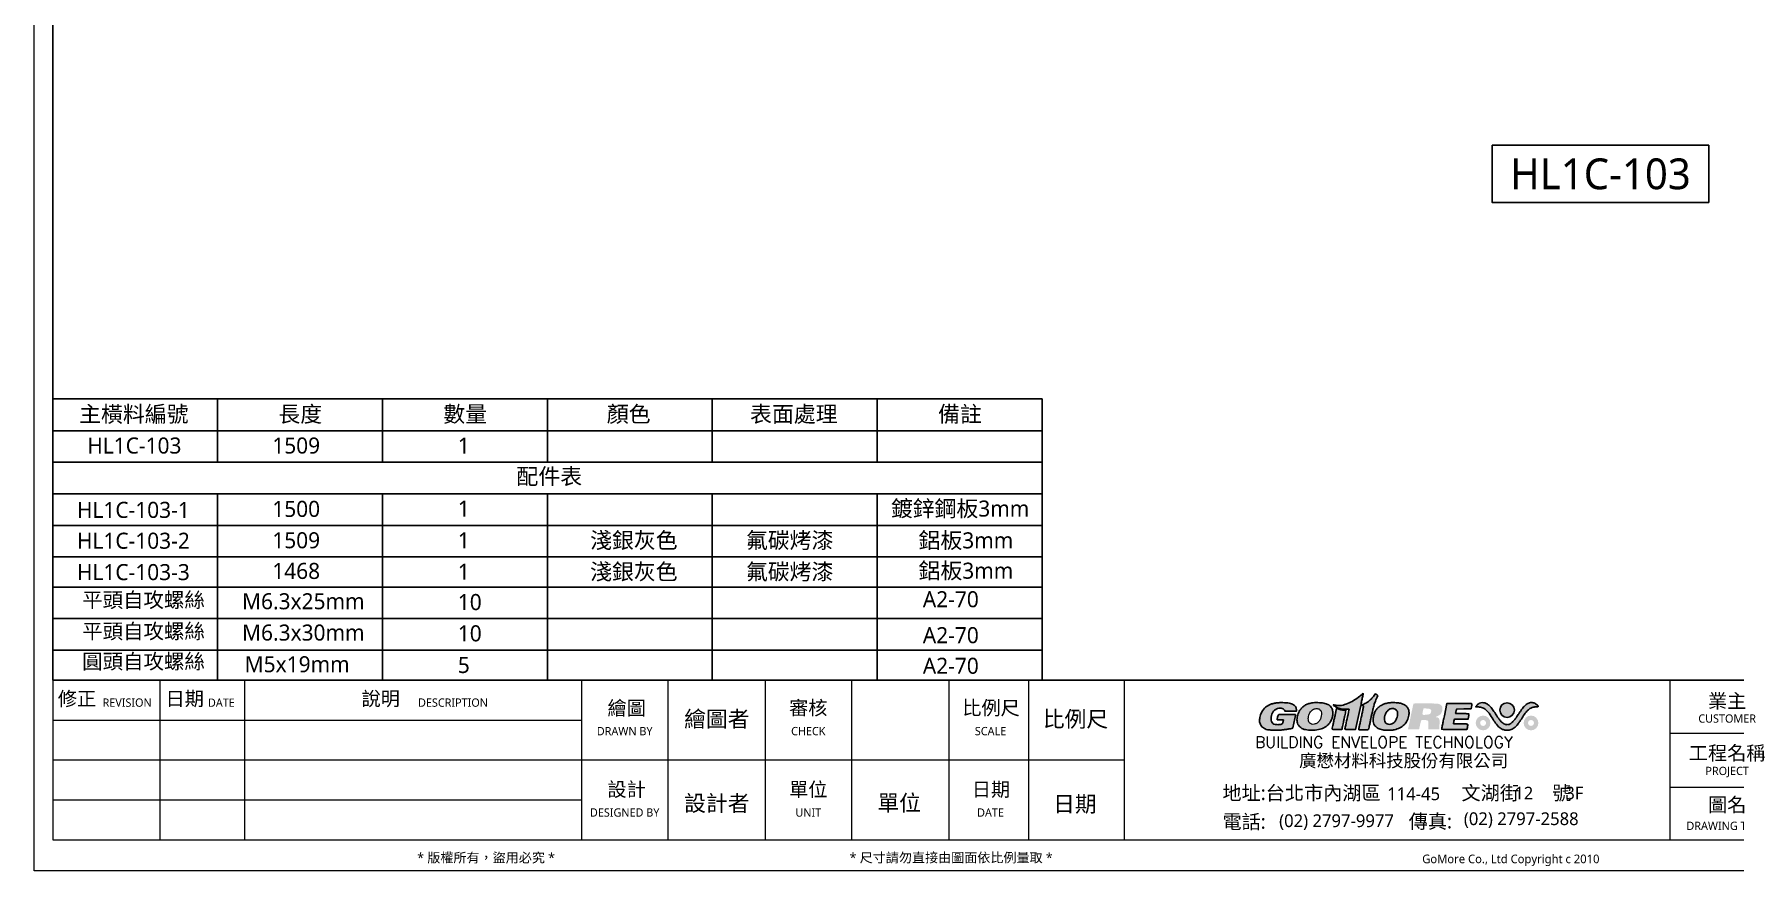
# Model space of a CAD drawing. Extents: x -3378 to 102197, y -3799 to 48702.
# Drawn here: x 15492 to 16854, y -2507 to -1837 of the extents above; entities that cross this region are included whole.
import ezdxf
from ezdxf.enums import TextEntityAlignment as Align

# ---------------------------------------------------------------- set-up
doc = ezdxf.new("R2010")
doc.units = 0
doc.set_wipeout_variables(frame=1)
for name, color, linetype in [('GM_ANNO_LABL', 4, 'Continuous'), ('GM_ANNO_TEXT', 7, 'Continuous'), ('GM_FILL', 253, 'Continuous')]:
    doc.layers.add(name, color=color, linetype=linetype)
doc.layers.add('GM_CNST', color=171, linetype='Continuous', lineweight=5, plot=False)
doc.styles.add('GM', font='')
doc.styles.add('TITLE_BLOCK', font='romans.shx', dxfattribs={"width": 0.8, "bigfont": 'stsl.shx'})
doc.styles.get('GM').set_extended_font_data('Microsoft JhengHei')

# ---------------------------------------------------------------- blocks, each defined once
blk = doc.blocks.new('*U1317')
blk.add_wipeout([(-6.07, 1.6), (6.07, 1.6), (6.07, -1.6), (-6.07, -1.6)])
blk.add_lwpolyline([(-6.07, 1.6), (6.07, 1.6), (6.07, -1.6), (-6.07, -1.6)], close=True)
at = {"layer": 'GM_ANNO_TEXT', "ltscale": 0.3, "style": 'GM', "flags": 8}
blk.add_attdef('01', text='', height=1.725, dxfattribs=at).set_placement((0, 0), align=Align.MIDDLE_CENTER)
blk = doc.blocks.new('TK')
at = {"linetype": 'Continuous', "lineweight": 0, "ltscale": 2}
h = blk.add_hatch(color=152, dxfattribs=at)
h.paths.add_polyline_path([(207.15, 23.41, 0.080543), (207.63, 24.09, 0.014967), (207.75, 24.36, 0.036021), (207.82, 24.57, 0.035905), (207.87, 24.78, 0.014785), (207.89, 25.08, 0.023698), (207.89, 25.5, 0.053892), (207.85, 25.8, 0.064832), (207.74, 26.06, 0.051012), (207.57, 26.3, 0.049937), (207.36, 26.49, 0.045487), (207.12, 26.65, 0.039967), (206.82, 26.77, 0.025058), (206.45, 26.87, 0.034375), (206.05, 26.92, 0.014462), (205.51, 26.95, 0.014571), (204.95, 26.94, 0.030532), (204.53, 26.89, 0.04254), (203.94, 26.74, 0.052643), (203.43, 26.5, 0.054998), (203, 26.17, 0.053807), (202.65, 25.75, 0.033631), (202.44, 25.38, 0.038981), (202.29, 25.01, 0.038896), (202.2, 24.62, 0.033222), (202.17, 24.2, 0.108411), (202.32, 23.47, 0.134832), (202.76, 22.94, 0.105191), (203.51, 22.62, 0.048909), (204.56, 22.52, 0.046493), (205.61, 22.62, 0.070899), (206.47, 22.92, 0.080042)])
h.paths.add_polyline_path([(204.01, 24.03, -0.098919), (204.03, 24.74, -0.089752), (204.32, 25.46, -0.140171), (204.82, 25.89, -0.066079), (205.09, 25.97, -0.061749), (205.38, 25.99, -0.065921), (205.65, 25.93, -0.104817), (205.85, 25.81, -0.133104), (206.04, 25.5, -0.080513), (206.09, 25.07, -0.069118), (206.01, 24.58, -0.056837), (205.79, 24.09, -0.08596), (205.49, 23.74, -0.091976), (205.1, 23.53, -0.099209), (204.69, 23.47, -0.119504), (204.31, 23.59, -0.214986)], flags=16)
h.paths.add_polyline_path([(209.6, 23.8, -0.000074), (209.71, 24.33, 0.000495), (209.82, 24.84, 0.000797), (209.91, 25.28, 0.000115), (209.99, 25.66, 0.054846), (209.99, 25.69, 0.361648), (209.98, 25.7, 0.007589), (209.89, 25.72, 0.013973), (209.77, 25.73, 0.008499), (209.64, 25.74, -0.023318), (209.48, 25.75, -0.012835), (209.28, 25.79, -0.012801), (209.08, 25.83, -0.01999), (208.91, 25.88, 0.001718), (208.77, 25.93, 0.002643), (208.64, 25.97, 0.000867), (208.53, 26, 0.076153), (208.52, 26.01, 0.350201), (208.51, 26, 0.00019), (208.4, 25.55, 0.002144), (208.29, 25.04, 0.001291), (208.16, 24.44, -0.000452), (208.03, 23.83, -0.000678), (207.92, 23.3, -0.000267), (207.82, 22.84, -0.015455), (207.8, 22.76, 0.301885), (207.82, 22.7, 0.133135), (207.9, 22.66, 0.03332), (208.08, 22.65, 0.00292), (208.56, 22.65), (209.35, 22.65), (209.39, 22.82, -0.00129), (209.41, 22.94, -0.000065), (209.5, 23.34, -0.000102)])
h.paths.add_polyline_path([(212.81, 26.43, 0.008206), (212.75, 26.44, 0.012094), (212.68, 26.46, 0.008514), (212.59, 26.46), (212.38, 26.48), (211.96, 24.56), (211.55, 22.65), (210.67, 22.65, -0.002562), (210.14, 22.65, -0.030203), (209.94, 22.66, -0.175422), (209.82, 22.73, 0.023539), (209.9, 23.02, 0.000431), (210.19, 24.35, 0.000181), (210.49, 25.75, 0.053135), (210.5, 25.86, 0.31013), (210.48, 25.9, 0.069755), (210.4, 25.92, 0.034857), (210.27, 25.92, 0.008016), (210.04, 25.9, -0.037334), (209.65, 25.9, -0.034049), (209.25, 25.95, -0.033436), (208.86, 26.06, -0.033026), (208.48, 26.23, -0.02286), (208.24, 26.36, -0.028087), (208.03, 26.51, -0.172373), (207.96, 26.62, 0.036878), (208.07, 26.59, 0.00495), (208.2, 26.56, 0.005203), (208.35, 26.53, 0.004868), (208.51, 26.5, 0.08895), (209.3, 26.51, 0.048134), (210.24, 26.78, 0.042295), (211.24, 27.29, 0.032954), (212.24, 27.99, -0.003372), (212.44, 28.15, -0.005575), (212.61, 28.28, -0.00114), (212.74, 28.38, -1.013309), (212.77, 28.37, -0.000568), (212.72, 28.12, -0.003488), (212.67, 27.83, -0.002135), (212.59, 27.49, 0.003741), (212.52, 27.16, 0.005997), (212.47, 26.87, 0.001704), (212.42, 26.62, 0.243343), (212.43, 26.59, 0.297843), (212.51, 26.57, 0.008495), (212.86, 26.71, 0.017136), (213.2, 26.87, 0.031897), (213.47, 27.03, 0.027126), (213.74, 27.24, 0.019574), (214.02, 27.51, 0.019456), (214.28, 27.79, 0.025258), (214.5, 28.07), (214.69, 28.35), (214.91, 28.24, -0.04224), (215.03, 28.17, -0.099917), (215.11, 28.09, 0.007709), (214.72, 27.17, 0.024856), (214.5, 26.57, 0.017617), (214.32, 25.85, 0.002408), (213.99, 24.33, -0.000519), (213.86, 23.74, -0.000775), (213.75, 23.22, -0.000315), (213.65, 22.78, -0.024949), (213.62, 22.66, -0.112752), (213.48, 22.6, -0.031202), (213.28, 22.59, -0.003899), (212.85, 22.58, -0.00591), (212.56, 22.59, -0.009349), (212.31, 22.6, -0.004155), (212.08, 22.61, -0.274753), (212.06, 22.67, -0.000474), (212.17, 23.21, -0.00276), (212.29, 23.82, -0.00171), (212.45, 24.54, 0.001255), (212.6, 25.26, 0.002065), (212.73, 25.86, 0.000205), (212.84, 26.4, 0.251351), (212.83, 26.42, 0.147819)])
h.paths.add_polyline_path([(219.34, 23.41, 0.086755), (219.81, 24.08, 0.067738), (220.08, 24.93, 0.067224), (220.1, 25.48, 0.085071), (219.96, 25.97, 0.088072), (219.68, 26.37, 0.07802), (219.26, 26.67, 0.070342), (218.76, 26.84, 0.028714), (218.04, 26.93, 0.028319), (217.27, 26.94, 0.038844), (216.58, 26.86, 0.051463), (216.03, 26.69, 0.047547), (215.51, 26.41, 0.048396), (215.07, 26.04, 0.058227), (214.73, 25.62, 0.066839), (214.51, 25.12, 0.043681), (214.39, 24.51, 0.044455), (214.37, 23.91, 0.101536), (214.49, 23.48, 0.060279), (214.65, 23.23, 0.042804), (214.89, 23, 0.041729), (215.17, 22.81, 0.048398), (215.46, 22.68, 0.053571), (215.92, 22.58, 0.021022), (216.57, 22.53, 0.021181), (217.23, 22.54, 0.039868), (217.77, 22.61, 0.05911), (218.66, 22.92, 0.083945)])
h.paths.add_polyline_path([(216.36, 23.69, -0.123718), (216.22, 23.98, -0.057276), (216.18, 24.39, -0.064049), (216.25, 24.89, -0.066737), (216.44, 25.34, -0.070552), (216.74, 25.7, -0.088138), (217.1, 25.94, -0.086341), (217.33, 25.99, -0.055646), (217.6, 25.98, -0.056045), (217.86, 25.91, -0.093739), (218.04, 25.78, -0.089402), (218.19, 25.58, -0.078272), (218.27, 25.32, -0.064327), (218.27, 25.01, -0.036291), (218.2, 24.64, -0.057079), (218.01, 24.15, -0.080744), (217.73, 23.78, -0.091395), (217.37, 23.55, -0.098199), (216.97, 23.47, -0.079127), (216.61, 23.53, -0.137875)], flags=16)
h = blk.add_hatch(color=152, dxfattribs=at)
edge = h.paths.add_edge_path()
edge.add_arc((199.41, 22.72), 4.21, 101.1284, 107.9077)
edge.add_arc((199.09, 23.7), 3.19, 107.9077, 116.2626)
edge.add_arc((198.93, 24.02), 2.83, 116.2626, 125.1546)
edge.add_arc((198.71, 24.33), 2.44, 125.1546, 135.085)
edge.add_arc((199.16, 23.88), 3.08, 135.085, 142.0702)
edge.add_arc((198.44, 24.45), 2.16, 142.0701, 151.1802)
edge.add_arc((198.6, 24.36), 2.34, 151.1802, 159.8813)
edge.add_arc((200.35, 23.72), 4.21, 159.8813, 165.4867)
edge.add_arc((199.12, 24.04), 2.93, 165.4867, 179.8809)
edge.add_arc((197.57, 24.04), 1.39, 179.8808, 205.0265)
edge.add_arc((197.44, 23.98), 1.25, 205.0265, 231.9029)
edge.add_arc((197.99, 24.67), 2.13, 231.9029, 249.9107)
edge.add_arc((197.81, 24.19), 1.62, 249.9107, 264.4776)
edge.add_arc((198.77, 34.07), 11.54, 264.4777, 267.8971)
edge.add_arc((198.78, 34.58), 12.05, 267.8972, 271.5223)
edge.add_arc((198.88, 31.15), 8.62, 271.5224, 276.1824)
edge.add_arc((197.89, 40.26), 17.78, 276.1824, 277.8845)
edge.add_arc((197.3, 44.48), 22.05, 277.8844, 279.3333)
edge.add_arc((190.25, 87.42), 65.55, 279.3332, 279.7978)
edge.add_arc((201.38, 22.95), 0.139, 279.7978, 315)
edge.add_arc((201.42, 22.91), 0.0797, 314.9999, 347.722)
edge.add_arc((-1636.15, 422.83), 1880.66, 347.72191, 347.75354)
edge.add_arc((-509.46, 178.28), 727.74, 347.75353, 347.83282)
edge.add_arc((201.41, 25.01), 0.539, 347.8329, 360)
edge.add_arc((201.93, 25.01), 0.0194, 360, 447.7768)
edge.add_arc((198.63, -59.91), 85, 87.7768, 88.0397)
edge.add_arc((200.82, 4.06), 20.99, 88.0397, 89.2649)
edge.add_arc((200.55, -16.5), 41.55, 89.265, 90)
edge.add_arc((200.55, -108.08), 133.14, 90, 90.4521)
edge.add_arc((199.51, 24.18), 0.869, 90.4521, 106.5425)
edge.add_arc((199.32, 24.84), 0.185, 106.5425, 159.0653)
edge.add_arc((200.7, 24.31), 1.67, 159.0653, 169.49)
edge.add_arc((193.31, 25.68), 5.85, 348.5612, 349.49, ccw=False)
edge.add_arc((192.42, 25.86), 6.76, 347.7275, 348.5611, ccw=False)
edge.add_arc((193.11, 25.71), 6.05, 346.8917, 347.7275, ccw=False)
edge.add_arc((197.74, 24.63), 1.3, 344.2749, 346.8916, ccw=False)
edge.add_arc((199.06, 24.26), 0.0704, 164.275, 213.3143)
edge.add_arc((199.07, 24.27), 0.0819, 213.3143, 257.1353)
edge.add_arc((199.18, 24.78), 0.613, 257.1352, 268.8525)
edge.add_arc((199.47, 39.27), 15.1, 268.8525, 270)
edge.add_line((199.47, 24.17), (199.99, 24.17))
edge.add_line((199.99, 24.17), (199.95, 23.9))
edge.add_arc((198.67, 24.1), 1.29, 339.6626, 350.8313, ccw=False)
edge.add_arc((199.63, 23.75), 0.269, 303.9121, 339.6626, ccw=False)
edge.add_arc((199.54, 23.88), 0.428, 277.8954, 303.912, ccw=False)
edge.add_arc((198.97, 27.98), 4.57, 273.3131, 277.8954, ccw=False)
edge.add_arc((199.08, 26.16), 2.74, 261.4715, 273.3131, ccw=False)
edge.add_arc((198.79, 24.23), 0.789, 231.5588, 261.4715, ccw=False)
edge.add_arc((198.69, 24.11), 0.634, 197.1761, 231.5589, ccw=False)
edge.add_arc((199.58, 24.38), 1.56, 179.6166, 197.1761, ccw=False)
edge.add_arc((200.25, 24.38), 2.23, 166.8364, 179.6166, ccw=False)
edge.add_arc((199.71, 24.5), 1.68, 151.0426, 166.8364, ccw=False)
edge.add_arc((199.55, 24.59), 1.49, 134.185, 151.0426, ccw=False)
edge.add_arc((199.48, 24.66), 1.4, 116.4881, 134.1849, ccw=False)
edge.add_arc((199.6, 24.41), 1.67, 102.1343, 116.488, ccw=False)
edge.add_arc((199.5, 24.92), 1.15, 83.1746, 102.1342, ccw=False)
edge.add_arc((199.53, 25.22), 0.846, 60.6325, 83.1746, ccw=False)
edge.add_arc((199.68, 25.48), 0.553, 29.6417, 60.6325, ccw=False)
edge.add_line((200.16, 25.75), (200.27, 25.56))
edge.add_line((200.27, 25.56), (201.17, 25.56))
edge.add_line((201.17, 25.56), (202.07, 25.56))
edge.add_line((202.07, 25.56), (202.07, 25.83))
edge.add_arc((201.25, 25.83), 0.825, 0.0504, 36.5947)
edge.add_arc((200.99, 25.64), 1.15, 36.5947, 65.1031)
edge.add_arc((200.44, 24.46), 2.45, 65.103, 83.2427)
edge.add_arc((199.73, 18.49), 8.46, 83.2426, 90.4558)
edge.add_arc((199.71, 21.48), 5.47, 90.4558, 93.2304)
edge.add_arc((199.9, 18.12), 8.83, 93.2303, 95.1673)
edge.add_arc((199.86, 18.55), 8.4, 95.1673, 97.1224)
edge.add_arc((199.21, 23.7), 3.21, 97.1225, 101.1284)
h = blk.add_hatch(color=152, dxfattribs=at)
edge = h.paths.add_edge_path(flags=16)
edge.add_arc((223.28, 25.52), 0.44, 48.6521, 70.7813, ccw=False)
edge.add_arc((223.37, 25.63), 0.3, 19.1607, 48.652, ccw=False)
edge.add_arc((223.31, 25.61), 0.362, -7.1599, 19.1607, ccw=False)
edge.add_arc((222.93, 25.65), 0.745, 337.5, 352.8401, ccw=False)
edge.add_arc((223.21, 25.54), 0.441, 325.6341, 337.5, ccw=False)
edge.add_arc((222.94, 25.72), 0.767, 317.7939, 325.6342, ccw=False)
edge.add_arc((222.95, 25.72), 0.759, 309.9232, 317.7939, ccw=False)
edge.add_arc((223.18, 25.44), 0.406, 297.3445, 309.9231, ccw=False)
edge.add_arc((223.07, 25.64), 0.627, 275.669, 297.3444, ccw=False)
edge.add_arc((222.59, 30.49), 5.5, 271.2803, 275.6691, ccw=False)
edge.add_arc((222.52, 33.7), 8.71, 268.4908, 271.2803, ccw=False)
edge.add_arc((222.29, 25.06), 0.0663, 179.9999, 268.4908, ccw=False)
edge.add_arc((222.47, 25.06), 0.243, 169.4601, 179.9999, ccw=False)
edge.add_arc((234.19, 22.88), 12.16, 168.8268, 169.4601, ccw=False)
edge.add_arc((231.79, 23.35), 9.72, 167.8815, 168.8268, ccw=False)
edge.add_arc((236.61, 22.32), 14.65, 167.1864, 167.8815, ccw=False)
edge.add_line((222.33, 25.57), (222.43, 26.01))
edge.add_line((222.43, 26.01), (222.82, 26.01))
edge.add_arc((222.82, 23.28), 2.72, 86.4853, 90, ccw=False)
edge.add_arc((222.8, 22.85), 3.16, 83.3441, 86.4853, ccw=False)
edge.add_arc((222.84, 23.2), 2.81, 80.161, 83.3442, ccw=False)
edge.add_arc((223.21, 25.32), 0.655, 70.7813, 80.1611, ccw=False)
edge = h.paths.add_edge_path()
edge.add_arc((221.45, 26.55), 0.681, 162.239, 167.9172)
edge.add_arc((954.36, -130.34), 750.19, 167.91721, 167.9596)
edge.add_arc((444.45, -21.58), 228.81, 167.9596, 168.1189)
edge.add_arc((625.55, -59.68), 413.88, 168.119, 168.2212)
edge.add_arc((-778.07, 233.01), 1019.94, 348.17949, 348.22121, ccw=False)
edge.add_arc((-366.15, 146.8), 599.09, 348.1174, 348.1795, ccw=False)
edge.add_arc((-984.31, 276.87), 1230.79, 348.09153, 348.11743, ccw=False)
edge.add_arc((215.42, 23.86), 4.67, 346.7642, 348.0916, ccw=False)
edge.add_line((219.96, 22.79), (219.93, 22.65))
edge.add_line((219.93, 22.65), (220.83, 22.65))
edge.add_arc((220.83, 47.92), 25.27, 270, 270.7773)
edge.add_arc((220.99, 35.42), 12.77, 270.7773, 272.0726)
edge.add_arc((219.69, 71.42), 48.8, 272.0726, 272.3664)
edge.add_arc((221.71, 22.68), 0.0132, 272.3664, 360)
edge.add_arc((221.92, 22.68), 0.196, 168.0006, 180, ccw=False)
edge.add_arc((951.05, -132.29), 745.61, 167.96149, 168.00068, ccw=False)
edge.add_arc((326.73, 0.85), 107.26, 167.7071, 167.9615, ccw=False)
edge.add_arc((255.42, 16.39), 34.27, 167.1117, 167.7071, ccw=False)
edge.add_arc((222.24, 23.98), 0.236, 144.5923, 167.1117, ccw=False)
edge.add_arc((222.13, 24.06), 0.105, 103.2832, 144.5922, ccw=False)
edge.add_arc((222.21, 23.7), 0.466, 88.5597, 103.2833, ccw=False)
edge.add_arc((221.83, 8.46), 15.71, 87.3999, 88.5598, ccw=False)
edge.add_arc((222.36, 20.07), 4.1, 84.4736, 87.3999, ccw=False)
edge.add_arc((222.54, 21.98), 2.18, 79.7791, 84.4737, ccw=False)
edge.add_arc((222.63, 22.45), 1.69, 75.0272, 79.7791, ccw=False)
edge.add_arc((223.03, 23.96), 0.136, 44.8709, 75.0271, ccw=False)
edge.add_arc((223.03, 23.95), 0.141, 11.5562, 44.8708, ccw=False)
edge.add_arc((221.96, 23.73), 1.23, 4.8087, 11.5562, ccw=False)
edge.add_arc((220.71, 23.63), 2.48, -0.1101, 4.8088, ccw=False)
edge.add_arc((211.64, 23.65), 11.55, 358.3186, 359.8899, ccw=False)
edge.add_line((223.19, 23.31), (223.17, 22.65))
edge.add_line((223.17, 22.65), (224.05, 22.65))
edge.add_line((224.05, 22.65), (224.93, 22.65))
edge.add_line((224.93, 22.65), (224.98, 23.4))
edge.add_arc((212.09, 24.13), 12.91, 356.7654, 358.3058)
edge.add_arc((220.74, 23.87), 4.25, 358.3058, 361.8319)
edge.add_arc((222.41, 23.93), 2.58, 1.8319, 6.1297)
edge.add_arc((224.62, 24.16), 0.36, 6.1297, 24.4955)
edge.add_arc((224.58, 24.15), 0.401, 24.4955, 44.8185)
edge.add_arc((224.44, 24.01), 0.599, 44.8185, 59.8695)
edge.add_arc((224.41, 23.95), 0.667, 59.8696, 74.1201)
edge.add_arc((224.41, 23.96), 0.659, 74.12, 88.5021)
edge.add_arc((224.43, 24.64), 0.0273, 204.0098, 268.502, ccw=False)
edge.add_arc((224.42, 24.64), 0.0217, 127.8977, 204.0098, ccw=False)
edge.add_arc((224.69, 24.3), 0.455, 116.5631, 127.8977, ccw=False)
edge.add_arc((226.44, 20.79), 4.38, 114.4146, 116.5631, ccw=False)
edge.add_arc((223.23, 27.87), 3.4, 294.4147, 297.0568)
edge.add_arc((223.21, 27.91), 3.44, 297.0569, 299.6786)
edge.add_arc((223.41, 27.55), 3.03, 299.6787, 302.2816)
edge.add_arc((224.76, 25.41), 0.501, 302.2816, 312.1233)
edge.add_arc((224.53, 25.67), 0.849, 312.1233, 327.4655)
edge.add_arc((224.14, 25.92), 1.31, 327.4655, 338.5765)
edge.add_arc((224.03, 25.96), 1.43, 338.5766, 349.2123)
edge.add_arc((224.09, 25.95), 1.36, 349.2123, 360.2408)
edge.add_arc((224.01, 25.95), 1.45, 0.2408, 10.3209)
edge.add_arc((224.9, 26.11), 0.538, 10.3208, 31.399)
edge.add_arc((224.9, 26.11), 0.547, 31.399, 52.2817)
edge.add_arc((224.3, 25.34), 1.52, 52.2817, 62.0386)
edge.add_arc((224.71, 26.11), 0.645, 62.0386, 80.5834)
edge.add_arc((224.32, 23.73), 3.06, 80.5833, 86.4237)
edge.add_arc((223.8, 15.43), 11.38, 86.4236, 89.0983)
edge.add_arc((220.75, -178.36), 205.19, 89.0983, 89.4238)
edge.add_arc((221.15, -138.32), 165.15, 89.4238, 89.7841)
edge.add_arc((221.71, 11.1), 15.72, 89.7842, 91.8081)
edge.add_arc((221.57, 15.54), 11.28, 91.8081, 93.6133)
edge.add_arc((220.87, 26.73), 0.0664, 93.6133, 162.2389)
edge = h.paths.add_edge_path()
edge.add_arc((492.7, -31.49), 272.82, 168.0885, 168.2553)
edge.add_arc((370.77, -6.14), 148.28, 168.2553, 168.5187)
edge.add_arc((798.02, -92.92), 584.26, 168.51875, 168.57742)
edge.add_arc((225.64, 22.72), 0.303, 168.5775, 179.9999)
edge.add_arc((225.37, 22.72), 0.0422, 180, 266.5724)
edge.add_arc((226.46, 40.84), 18.19, 266.5724, 267.796)
edge.add_arc((226.46, 40.87), 18.22, 267.796, 269.6163)
edge.add_arc((227.35, 173.65), 151, 269.6164, 270)
edge.add_line((227.35, 22.65), (229.37, 22.65))
edge.add_line((229.37, 22.65), (229.44, 22.97))
edge.add_arc((225.52, 23.87), 4.02, 347.0022, 352.6191)
edge.add_arc((229.39, 23.37), 0.123, 352.6191, 422.0638)
edge.add_arc((229.25, 23.12), 0.412, 62.0638, 89.3052)
edge.add_arc((228.37, -49.37), 72.9, 89.3053, 90)
edge.add_arc((228.37, 50.35), 26.81, 269.0109, 270, ccw=False)
edge.add_arc((228.09, 33.74), 10.21, 266.9764, 269.0108, ccw=False)
edge.add_arc((228.63, 44.05), 20.52, 266.1614, 266.9764, ccw=False)
edge.add_arc((227.26, 23.59), 0.0262, 180, 266.1613, ccw=False)
edge.add_arc((227.47, 23.59), 0.235, 170.5717, 180, ccw=False)
edge.add_arc((234.25, 22.47), 7.11, 169.7695, 170.5716, ccw=False)
edge.add_arc((233.59, 22.59), 6.43, 168.7112, 169.7696, ccw=False)
edge.add_arc((236.21, 22.07), 9.11, 167.8956, 168.7112, ccw=False)
edge.add_line((227.3, 23.97), (227.37, 24.29))
edge.add_line((227.37, 24.29), (228.47, 24.29))
edge.add_line((228.47, 24.29), (229.56, 24.29))
edge.add_line((229.56, 24.29), (229.63, 24.65))
edge.add_arc((221.01, 26.39), 8.79, 348.6444, 349.598)
edge.add_arc((223.06, 26.01), 6.71, 349.598, 350.7657)
edge.add_arc((223.06, 26.01), 6.71, 350.7658, 351.7469)
edge.add_arc((229.35, 25.1), 0.36, 351.7469, 359.9999)
edge.add_arc((229.66, 25.1), 0.0453, 0, 80.0562)
edge.add_arc((229.34, 23.26), 1.91, 80.0563, 85.5092)
edge.add_arc((229.13, 20.61), 4.57, 85.5092, 89.2991)
edge.add_arc((228.63, -20.29), 45.48, 89.299, 90)
edge.add_line((228.63, 25.18), (227.55, 25.18))
edge.add_line((227.55, 25.18), (227.59, 25.39))
edge.add_arc((233.22, 24.28), 5.74, 167.9488, 168.8711, ccw=False)
edge.add_arc((236.64, 23.55), 9.23, 167.303, 167.9488, ccw=False)
edge.add_arc((236.18, 23.65), 8.76, 166.6514, 167.303, ccw=False)
edge.add_arc((230.85, 24.92), 3.28, 165.2935, 166.6513, ccw=False)
edge.add_line((227.68, 25.75), (227.72, 25.91))
edge.add_line((227.72, 25.91), (228.89, 25.94))
edge.add_line((228.89, 25.94), (230.05, 25.97))
edge.add_line((230.05, 25.97), (230.13, 26.29))
edge.add_arc((228.5, 26.67), 1.67, 346.9421, 359.2746)
edge.add_arc((230.03, 26.65), 0.14, 359.2745, 434.4011)
edge.add_arc((229.76, 25.7), 1.13, 74.401, 89.7094)
edge.add_arc((228.2, -283.07), 309.9, 89.7094, 90)
edge.add_line((228.2, 26.83), (226.18, 26.83))
edge.add_line((226.18, 26.83), (225.76, 24.82))
h = blk.add_hatch(color=1)
h.dxf.hatch_style = 1
edge = h.paths.add_edge_path()
edge.add_arc((231.76, 26), 0.918, 114.4294, 122.3326)
edge.add_arc((232.22, 25.27), 1.78, 122.3327, 127.1418)
edge.add_arc((232.22, 25.27), 1.78, 127.1419, 131.9513)
edge.add_arc((231.65, 25.92), 0.917, 131.9512, 139.8579)
edge.add_line((230.94, 26.51), (230.76, 26.29))
edge.add_line((230.76, 26.29), (231.23, 26.26))
edge.add_arc((231.05, 23.91), 2.35, 69.6371, 85.6424, ccw=False)
edge.add_arc((231.28, 24.52), 1.7, 49.2402, 69.6371, ccw=False)
edge.add_arc((230.32, 23.41), 3.17, 35.392, 49.2402, ccw=False)
edge.add_arc((218.34, 14.9), 17.86, 31.5434, 35.3919, ccw=False)
edge.add_arc((241.47, 29.09), 9.27, 211.5433, 217.2438)
edge.add_arc((236.58, 25.38), 3.13, 217.2438, 230.0412)
edge.add_arc((235.85, 24.51), 2, 230.0412, 246.6697)
edge.add_arc((235.76, 24.31), 1.78, 246.6696, 264.8188)
edge.add_arc((235.8, 24.68), 2.16, 264.8188, 274.4711)
edge.add_arc((235.82, 24.39), 1.86, 274.4711, 285.2486)
edge.add_arc((235.83, 24.37), 1.84, 285.2486, 296.0811)
edge.add_arc((235.73, 24.58), 2.07, 296.081, 306.0133)
edge.add_arc((235.78, 24.51), 1.98, 306.0134, 316.3716)
edge.add_arc((234.16, 26.05), 4.22, 316.3716, 322.2576)
edge.add_arc((230.7, 28.73), 8.59, 322.2576, 326.2019)
edge.add_arc((203.46, 46.96), 41.38, 326.2019, 327.4312)
edge.add_arc((245.8, 19.91), 8.87, 141.5004, 147.4312, ccw=False)
edge.add_arc((240.98, 23.75), 2.7, 127.1354, 141.5003, ccw=False)
edge.add_arc((240.38, 24.55), 1.71, 108.2514, 127.1354, ccw=False)
edge.add_arc((240.4, 24.46), 1.8, 90.0896, 108.2514, ccw=False)
edge.add_arc((240.39, 30.62), 4.36, 270.0896, 274.0085)
edge.add_arc((240.69, 26.37), 0.0978, 274.0085, 334.1074)
edge.add_arc((240.71, 26.36), 0.0826, 334.1075, 401.984)
edge.add_arc((238.25, 24.15), 3.39, 41.9841, 46.6766)
edge.add_arc((239.74, 25.73), 1.22, 46.6766, 72.4776)
edge.add_arc((239.73, 25.7), 1.25, 72.4776, 97.7376)
edge.add_arc((239.76, 25.47), 1.48, 97.7376, 120.6475)
edge.add_arc((240.06, 24.96), 2.08, 120.6475, 138.4485)
edge.add_arc((240.39, 24.67), 2.51, 138.4485, 143.5499)
edge.add_arc((256.94, 12.44), 23.09, 143.5499, 144.5475)
edge.add_arc((258.84, 11.09), 25.42, 144.5476, 145.6048)
edge.add_arc((261.2, 9.48), 28.28, 145.6048, 146.5809)
edge.add_arc((222.55, 34.97), 18.02, 323.9372, 326.5809, ccw=False)
edge.add_arc((233.26, 27.18), 4.78, 316.8446, 323.9372, ccw=False)
edge.add_arc((234.94, 25.6), 2.47, 306.7002, 316.8446, ccw=False)
edge.add_arc((235.87, 24.36), 0.92, 285.5237, 306.7002, ccw=False)
edge.add_arc((235.55, 25.49), 2.1, 279.0981, 285.5237, ccw=False)
edge.add_arc((235.79, 24.03), 0.618, 263.1176, 279.0981, ccw=False)
edge.add_arc((235.8, 24.11), 0.699, 248.3663, 263.1177, ccw=False)
edge.add_arc((236.69, 26.37), 3.13, 243.512, 248.3663, ccw=False)
edge.add_arc((235.97, 24.92), 1.5, 230.2497, 243.5119, ccw=False)
edge.add_arc((236.47, 25.52), 2.29, 220.5793, 230.2497, ccw=False)
edge.add_arc((238.59, 27.34), 5.08, 214.5626, 220.5793, ccw=False)
edge.add_arc((260.65, 42.53), 31.87, 213.013, 214.5625, ccw=False)
edge.add_arc((220.83, 16.66), 15.62, 33.013, 34.543)
edge.add_arc((220.31, 16.3), 16.26, 34.5429, 36.028)
edge.add_arc((221.77, 17.37), 14.44, 36.028, 37.4982)
edge.add_arc((231.28, 24.66), 2.46, 37.4982, 42.9407)
edge.add_arc((231.31, 24.69), 2.42, 42.9407, 55.7045)
edge.add_arc((231.8, 25.41), 1.55, 55.7046, 73.5445)
edge.add_arc((231.88, 25.67), 1.27, 73.5445, 93.472)
edge.add_arc((231.87, 25.76), 1.19, 93.472, 114.4293)
h = blk.add_hatch(color=152, dxfattribs=at)
edge = h.paths.add_edge_path(flags=17)
edge.add_arc((231.96, 23.69), 0.473, 0, 360)
edge = h.paths.add_edge_path()
edge.add_arc((231.96, 23.69), 1.18, 0, 360)
edge = h.paths.add_edge_path(flags=17)
edge.add_arc((239.63, 23.69), 0.473, 0, 360)
edge = h.paths.add_edge_path()
edge.add_arc((239.63, 23.69), 1.18, 0, 360)
edge = h.paths.add_edge_path()
edge.add_arc((235.8, 25.75), 1.17, 0, 360)
at = {"lineweight": 0}
for p, q in [((20.2, 5), (20.2, 30.55)), ((33.73, 5), (33.73, 30.55)), ((87.7, 5), (87.7, 30.55)), ((101.5, 5), (101.5, 30.55)), ((117.09, 5), (117.09, 30.55)), ((130.89, 5), (130.89, 30.55)), ((146.48, 5), (146.48, 30.55)), ((159.25, 5), (159.25, 30.55)), ((174.58, 5), (174.58, 30.55)), ((261.93, 5), (261.93, 30.55)), ((3, 24.16), (87.7, 24.16)), ((261.93, 22.04), (415, 22.04)), ((3, 17.78), (174.58, 17.78)), ((3, 11.39), (87.7, 11.39)), ((261.93, 13.43), (346.92, 13.43))]:
    blk.add_line(p, q, dxfattribs=at)
at = {"lineweight": 0, "flags": 128}
blk.add_lwpolyline([(3, 30.55), (415, 30.55)], dxfattribs=at)
for points in [[(212.24, 27.99, -0.032955), (211.24, 27.29, -0.042294), (210.24, 26.78, -0.048133), (209.3, 26.51, -0.088951), (208.51, 26.5, -0.004866), (208.35, 26.53, -0.005204), (208.2, 26.56, -0.004951), (208.07, 26.59, -0.024212), (208, 26.61, 0.655123), (207.97, 26.58, 0.11898), (208.03, 26.51, 0.028087), (208.24, 26.36, 0.022867), (208.48, 26.23, 0.032993), (208.86, 26.06, 0.03345), (209.25, 25.95, 0.034059), (209.65, 25.9, 0.037337), (210.04, 25.9, -0.008016), (210.27, 25.92, -0.034857), (210.4, 25.92, -0.069755), (210.48, 25.9, -0.31013), (210.5, 25.86, -0.053135), (210.49, 25.75, -0.000181), (210.19, 24.35, -0.000431), (209.9, 23.02, -0.020904), (209.83, 22.76, 0.324099), (209.85, 22.7, 0.121822), (209.94, 22.66, 0.030203), (210.14, 22.65, 0.002562), (210.67, 22.65), (211.55, 22.65), (211.96, 24.56), (212.38, 26.48), (212.59, 26.46, -0.008514), (212.68, 26.46, -0.012095), (212.75, 26.44, -0.008205), (212.81, 26.43, -0.14782), (212.83, 26.42, -0.251351), (212.84, 26.4, -0.000205), (212.73, 25.86, -0.002066), (212.6, 25.26, -0.001255), (212.45, 24.54, 0.00171), (212.29, 23.82, 0.00276), (212.17, 23.21, 0.000474), (212.06, 22.67, 0.172446), (212.07, 22.63, 0.256696), (212.1, 22.61, 0.003885), (212.31, 22.6, 0.009349), (212.56, 22.59, 0.00591), (212.85, 22.58, 0.003899), (213.28, 22.59, 0.031202), (213.48, 22.6, 0.08037), (213.58, 22.64, 0.209254), (213.63, 22.69, 0.017134), (213.65, 22.78, 0.000315), (213.75, 23.22, 0.000777), (213.86, 23.74, 0.000519), (213.99, 24.33, -0.002408), (214.32, 25.85, -0.017617), (214.5, 26.57, -0.024855), (214.72, 27.17, -0.007567), (215.1, 28.07, 0.267499), (215.1, 28.1, 0.053471), (215.06, 28.15, 0.043502), (214.99, 28.2, 0.028021), (214.91, 28.24), (214.69, 28.35), (214.5, 28.07, -0.025259), (214.28, 27.79, -0.019454), (214.02, 27.51, -0.019576), (213.74, 27.24, -0.027126), (213.47, 27.03, -0.031896), (213.2, 26.87, -0.017136), (212.86, 26.71, -0.008495), (212.51, 26.57, -0.297843), (212.43, 26.59, -0.243343), (212.42, 26.62, -0.001704), (212.47, 26.87, -0.005998), (212.52, 27.16, -0.003741), (212.59, 27.49, 0.002135), (212.67, 27.83, 0.003488), (212.72, 28.12, 0.000568), (212.77, 28.37, 0.258964), (212.77, 28.39, 0.361364), (212.75, 28.39, 0.00126), (212.61, 28.28, 0.005575), (212.44, 28.15, 0.003372)], [(198.59, 26.85, 0.029589), (198.11, 26.73, 0.036471), (197.68, 26.55, 0.038818), (197.3, 26.33, 0.043357), (196.98, 26.06, 0.030488), (196.73, 25.78, 0.039771), (196.54, 25.49, 0.037984), (196.4, 25.17, 0.024463), (196.27, 24.77, 0.062889), (196.18, 24.04, 0.110161), (196.31, 23.45, 0.117811), (196.67, 23, 0.078736), (197.25, 22.67, 0.063646), (197.65, 22.58, 0.014921), (198.34, 22.54, 0.015819), (199.1, 22.53, 0.020336), (199.8, 22.58, 0.007427), (200.33, 22.65, 0.006322), (200.88, 22.73, 0.002027), (201.4, 22.82, 0.154818), (201.48, 22.86, 0.143755), (201.5, 22.9, 0.000138), (201.72, 23.91, 0.000346), (201.93, 24.89, 0.053139), (201.94, 25.01, 0.402894), (201.93, 25.03, 0.001147), (201.54, 25.04, 0.005346), (201.09, 25.05, 0.003207), (200.55, 25.06, 0.001973), (199.5, 25.05, 0.070323), (199.26, 25.02, 0.233272), (199.14, 24.9, 0.045518), (199.06, 24.61, -0.004053), (199.04, 24.52, -0.003637), (199.02, 24.42, -0.003647), (199, 24.34, -0.011418), (198.99, 24.28, 0.217301), (199, 24.22, 0.19357), (199.05, 24.19, 0.051171), (199.17, 24.17, 0.005007), (199.47, 24.17), (199.99, 24.17), (199.95, 23.9, -0.048771), (199.88, 23.66, -0.157269), (199.78, 23.53, -0.114009), (199.6, 23.46, -0.019997), (199.24, 23.42, -0.051715), (198.67, 23.45, -0.131265), (198.3, 23.61, -0.151159), (198.09, 23.92, -0.076768), (198.02, 24.39, -0.055822), (198.08, 24.88, -0.069023), (198.24, 25.31, -0.073688), (198.51, 25.66, -0.077371), (198.86, 25.91, -0.062712), (199.25, 26.05, -0.082916), (199.63, 26.06, -0.098677), (199.95, 25.96, -0.136053), (200.16, 25.75), (200.27, 25.56), (201.17, 25.56), (202.07, 25.56), (202.07, 25.83, 0.16082), (201.91, 26.32, 0.125037), (201.47, 26.68, 0.079315), (200.73, 26.89, 0.031484), (199.66, 26.95, 0.012107), (199.4, 26.94, 0.008452), (199.1, 26.92, 0.008531), (198.82, 26.89, 0.017481)], [(204.53, 26.89, 0.042534), (203.94, 26.74, 0.052644), (203.43, 26.5, 0.054999), (203, 26.17, 0.053807), (202.65, 25.75, 0.033631), (202.44, 25.38, 0.038981), (202.29, 25.01, 0.038895), (202.2, 24.62, 0.033223), (202.17, 24.2, 0.10841), (202.32, 23.47, 0.134832), (202.76, 22.94, 0.105191), (203.51, 22.62, 0.048913), (204.56, 22.52, 0.046489), (205.61, 22.62, 0.070898), (206.47, 22.92, 0.080044), (207.15, 23.41, 0.080543), (207.63, 24.09, 0.014967), (207.75, 24.36, 0.036021), (207.82, 24.57, 0.035905), (207.87, 24.78, 0.014785), (207.89, 25.08, 0.023698), (207.89, 25.5, 0.053893), (207.85, 25.8, 0.064831), (207.74, 26.06, 0.051012), (207.57, 26.3, 0.049939), (207.36, 26.49, 0.045485), (207.12, 26.65, 0.039967), (206.82, 26.77, 0.025058), (206.45, 26.87, 0.034376), (206.05, 26.92, 0.01448), (205.51, 26.95, 0.014553), (204.95, 26.94, 0.030537)], [(208.16, 24.44, -0.000452), (208.03, 23.83, -0.000678), (207.92, 23.3, -0.000267), (207.82, 22.84, -0.015455), (207.8, 22.76, 0.301885), (207.82, 22.7, 0.133135), (207.9, 22.66, 0.03332), (208.08, 22.65, 0.00292), (208.56, 22.65), (209.35, 22.65), (209.39, 22.82, -0.00129), (209.41, 22.94, -0.000064), (209.5, 23.34, -0.000103), (209.6, 23.8, -0.000074), (209.71, 24.33, 0.000495), (209.82, 24.84, 0.000797), (209.91, 25.28, 0.000115), (209.99, 25.66, 0.054846), (209.99, 25.69, 0.361648), (209.98, 25.7, 0.00759), (209.89, 25.72, 0.013973), (209.77, 25.73, 0.008499), (209.64, 25.74, -0.023318), (209.48, 25.75, -0.012849), (209.28, 25.79, -0.012787), (209.08, 25.83, -0.01999), (208.91, 25.88, 0.001718), (208.77, 25.93, 0.002643), (208.64, 25.97, 0.000867), (208.53, 26, 0.076153), (208.52, 26.01, 0.350201), (208.51, 26, 0.00019), (208.4, 25.55, 0.002144), (208.29, 25.04, 0.001291)], [(216.58, 26.86, 0.051462), (216.03, 26.69, 0.047554), (215.51, 26.41, 0.04839), (215.07, 26.04, 0.058225), (214.73, 25.62, 0.06684), (214.51, 25.12, 0.04368), (214.39, 24.51, 0.044456), (214.37, 23.91, 0.101538), (214.49, 23.48, 0.060277), (214.65, 23.23, 0.042799), (214.89, 23, 0.041734), (215.17, 22.81, 0.048397), (215.46, 22.68, 0.053571), (215.92, 22.58, 0.021005), (216.57, 22.53, 0.021198), (217.23, 22.54, 0.039865), (217.77, 22.61, 0.059112), (218.66, 22.92, 0.083942), (219.34, 23.41, 0.08676), (219.81, 24.08, 0.067737), (220.08, 24.93, 0.067225), (220.1, 25.48, 0.085073), (219.96, 25.97, 0.08807), (219.68, 26.37, 0.078021), (219.26, 26.67, 0.070341), (218.76, 26.84, 0.028713), (218.04, 26.93, 0.02832), (217.27, 26.94, 0.038843)], [(218.04, 25.78, -0.089404), (218.19, 25.58, -0.078271), (218.27, 25.32, -0.064327), (218.27, 25.01, -0.036291), (218.2, 24.64, -0.057078), (218.01, 24.15, -0.080743), (217.73, 23.78, -0.091396), (217.37, 23.55, -0.098198), (216.97, 23.47, -0.079128), (216.61, 23.53, -0.137874), (216.36, 23.69, -0.123718), (216.22, 23.98, -0.057277), (216.18, 24.39, -0.064045), (216.25, 24.89, -0.066739), (216.44, 25.34, -0.070553), (216.74, 25.7, -0.088137), (217.1, 25.94, -0.086342), (217.33, 25.99, -0.055634), (217.6, 25.98, -0.056057), (217.86, 25.91, -0.093739)], [(225.76, 24.82, 0.000728), (225.59, 24.04, 0.001149), (225.46, 23.37, 0.000256), (225.34, 22.78, 0.049881), (225.33, 22.72, 0.396798), (225.37, 22.68, 0.005339), (225.76, 22.66, 0.007943), (226.34, 22.65, 0.001674), (227.35, 22.65), (229.37, 22.65), (229.44, 22.97, 0.024513), (229.51, 23.36, 0.312637), (229.45, 23.48, 0.119426), (229.26, 23.53, 0.003031), (228.37, 23.53, -0.004316), (227.91, 23.54, -0.008877), (227.55, 23.55, -0.003556), (227.26, 23.57, -0.394724), (227.23, 23.59, -0.041162), (227.24, 23.63, -0.0035), (227.25, 23.73, -0.004618), (227.28, 23.85, -0.003559), (227.3, 23.97), (227.37, 24.29), (228.47, 24.29), (229.56, 24.29), (229.63, 24.65, 0.004161), (229.66, 24.8, 0.005095), (229.68, 24.93, 0.004281), (229.7, 25.05, 0.036026), (229.71, 25.1, 0.364248), (229.67, 25.14, 0.023797), (229.49, 25.17, 0.016538), (229.19, 25.18, 0.003059), (228.63, 25.18), (227.55, 25.18), (227.59, 25.39, -0.004024), (227.61, 25.48, -0.002818), (227.63, 25.58, -0.002843), (227.66, 25.68, -0.005925), (227.68, 25.75), (227.72, 25.91), (228.89, 25.94), (230.05, 25.97), (230.13, 26.29, 0.053863), (230.17, 26.65, 0.34007), (230.07, 26.78, 0.066895), (229.77, 26.83, 0.001268), (228.2, 26.83), (226.18, 26.83)], [(231.38, 26.84, 0.034498), (231.27, 26.78, 0.020987), (231.15, 26.69, 0.020988), (231.03, 26.6, 0.034513), (230.94, 26.51), (230.76, 26.29), (231.23, 26.26, -0.06995), (231.87, 26.12, -0.089234), (232.39, 25.81, -0.060498), (232.91, 25.24, -0.016794), (233.57, 24.24, 0.024878), (234.09, 23.48, 0.055897), (234.57, 22.98, 0.072683), (235.06, 22.67, 0.079357), (235.6, 22.54, 0.042141), (235.97, 22.53, 0.04706), (236.31, 22.59, 0.047301), (236.64, 22.72, 0.043365), (236.94, 22.9, 0.045227), (237.21, 23.14, 0.025688), (237.5, 23.47, 0.017212), (237.84, 23.95, 0.005364), (238.33, 24.69, -0.025884), (238.86, 25.44, -0.062761), (239.34, 25.91, -0.082584), (239.84, 26.17, -0.079412), (240.4, 26.26, 0.017101), (240.7, 26.27, 0.268412), (240.78, 26.32, 0.305142), (240.77, 26.42, 0.020478), (240.57, 26.61, 0.113056), (240.1, 26.89, 0.110666), (239.56, 26.94, 0.100298), (239, 26.74, 0.077828), (238.51, 26.33, 0.022263), (238.37, 26.16, 0.004353), (238.13, 25.83, 0.004613), (237.86, 25.45, 0.004259), (237.59, 25.05, -0.011536), (237.12, 24.37, -0.030957), (236.74, 23.91, -0.044292), (236.42, 23.62, -0.092664), (236.11, 23.47, -0.028044), (235.88, 23.42, -0.069841), (235.71, 23.42, -0.064454), (235.54, 23.46, -0.021184), (235.3, 23.57, -0.057932), (235.01, 23.76, -0.04222), (234.73, 24.03, -0.026259), (234.41, 24.45, -0.006761), (233.93, 25.17, 0.006676), (233.7, 25.52, 0.00648), (233.45, 25.86, 0.006415), (233.23, 26.16, 0.023752), (233.08, 26.34, 0.05575), (232.67, 26.69, 0.077999), (232.24, 26.89, 0.08717), (231.8, 26.94, 0.091699)]]:
    blk.add_lwpolyline(points, format="xyb", close=True)
at = {"color": 152, "linetype": 'Continuous', "lineweight": 0, "ltscale": 2}
blk.add_lwpolyline([(205.85, 25.81, -0.133104), (206.04, 25.5, -0.080512), (206.09, 25.07, -0.069119), (206.01, 24.58, -0.056837), (205.79, 24.09, -0.085961), (205.49, 23.74, -0.091974), (205.1, 23.53, -0.09921), (204.69, 23.47, -0.119504), (204.31, 23.59, -0.214987), (204.01, 24.03, -0.098918), (204.03, 24.74, -0.089753), (204.32, 25.46, -0.140168), (204.82, 25.89, -0.066082), (205.09, 25.97, -0.061749), (205.38, 25.99, -0.065921), (205.65, 25.93, -0.104818)], format="xyb", close=True, dxfattribs=at)
blk.add_circle((235.8, 25.75), 1.17)
at = {"lineweight": 0}
blk.add_3dface([(3, 5), (415, 5), (415, 294), (3, 294)], dxfattribs=at)
at = {"layer": 'GM_CNST'}
blk.add_lwpolyline([(3, 294), (415, 294), (415, 30.55), (3, 30.55)], close=True, dxfattribs=at)
at = {"layer": 'GM_CNST', "linetype": 'Continuous', "lineweight": 0}
blk.add_3dface([(420, 0), (0, 0), (0, 297), (420, 297)], dxfattribs=at)
at = {"color": 12, "style": 'TITLE_BLOCK'}
blk.add_text('BUILDING ENVELOPE TECHNOLOGY', height=1.819, dxfattribs=at).set_placement((195.47, 19.71))
at = {"layer": 'GM_ANNO_TEXT', "style": 'GM'}
blk.add_text('廣懋材料科技股份有限公司', height=2.0442, dxfattribs=at).set_placement((202.51, 16.63))
at = {"layer": 'GM_ANNO_TEXT', "linetype": 'Continuous', "char_height": 2.249, "attachment_point": 5, "style": 'GM'}
for s, insert, line_spacing_factor in [('修正', (6.88, 27.45), 0.725792), ('日期', (24.13, 27.45), 0.725792), ('說明', (55.51, 27.45), 0.725792), ('繪圖', (94.86, 25.95), 0.725792), ('審核', (123.94, 25.98), 0.728704), ('比例尺', (153.19, 25.98), 0.728704), ('業主', (271.03, 27.09), 0.725792), ('工程名稱', (271.03, 18.76), 0.725792), ('設計', (94.86, 12.93), 0.725792), ('單位', (123.94, 12.93), 0.725792), ('日期', (153.19, 12.93), 0.725792), ('圖名', (271.03, 10.48), 0.725792)]:
    blk.add_mtext(s, dxfattribs=dict(at, insert=insert, line_spacing_factor=line_spacing_factor))
at = {"layer": 'GM_ANNO_TEXT', "attachment_point": 5, "style": 'GM'}
for s, insert, char_height in [('REVISION', (14.91, 26.94), 1.329), ('DATE', (29.99, 26.94), 1.329), ('DESCRIPTION', (67.07, 26.94), 1.3287), ('CUSTOMER', (271.03, 24.39), 1.329), ('DRAWN BY', (94.55, 22.38), 1.329), ('CHECK', (123.94, 22.38), 1.329), ('SCALE ', (153.11, 22.38), 1.329), ('PROJECT', (271.03, 15.84), 1.329), ('DESIGNED BY', (94.55, 9.35), 1.3287), ('UNIT', (123.94, 9.35), 1.329), ('DATE', (153.11, 9.35), 1.329), ('DRAWING TITLE', (271.03, 7.22), 1.3287)]:
    blk.add_mtext(s, dxfattribs=dict(at, insert=insert, char_height=char_height))
at = {"layer": 'GM_ANNO_TEXT', "style": 'GM'}
for s, insert, char_height, attachment_point, line_spacing_factor in [('地址:台北市內湖區                 文湖街       號', (190.24, 12.36), 2.2486, 4, 0.725792), ('114-45', (220.84, 12.34), 2.044, 5, 0.734563), ('12', (238.48, 12.46), 2.023, 5, 0.734563), ('3F', (246.58, 12.46), 2.023, 5, 0.734563), ('電話:', (190.24, 7.76), 2.248, 4, 0.725792), ('(02) 2797-9977', (208.5, 7.82), 2.0442, 5, 0.734563), ('傳真:', (220.05, 7.82), 2.248, 4, 0.725792), ('(02) 2797-2588', (238.07, 8.14), 2.0442, 5, 0.734563)]:
    blk.add_mtext(s, dxfattribs=dict(at, insert=insert, char_height=char_height, attachment_point=attachment_point, line_spacing_factor=line_spacing_factor))
at = {"layer": 'GM_ANNO_TEXT', "linetype": 'Continuous', "lineweight": 0, "line_spacing_factor": 0.725792, "style": 'GM'}
for s, insert, char_height, attachment_point in [('* 版權所有，盜用必究 *  ', (83.4, 2.04), 1.5332, 6), ('* 尺寸請勿直接由圖面依比例量取 * ', (146.81, 2.04), 1.5332, 5), ('GoMore Co., Ltd Copyright c 2010', (250.59, 1.7), 1.3798, 6)]:
    blk.add_mtext(s, dxfattribs=dict(at, insert=insert, char_height=char_height, attachment_point=attachment_point))
at = {"layer": 'GM_ANNO_TEXT', "style": 'GM'}
for tag, p in [('業主', (283.43, 26.37)), ('圖名', (283.48, 9.14))]:
    blk.add_attdef(tag, text='', height=2.56, dxfattribs=at).set_placement(p, align=Align.MIDDLE_LEFT)
for tag, p in [('繪圖者', (109.3, 23.05)), ('比例尺', (166.71, 23.04)), ('設計者', (109.3, 9.56)), ('單位', (138.49, 9.62)), ('日期', (166.62, 9.45))]:
    blk.add_attdef(tag, text='', height=2.56, dxfattribs=at).set_placement(p, align=Align.CENTER)
for p in [(389.45, 19.37), (359.78, 12.56), (389.45, 13.69), (389.45, 8.01)]:
    blk.add_attdef('加工編號', text='', height=2.56, dxfattribs=at).set_placement(p, align=Align.MIDDLE)

msp = doc.modelspace()

# ---------------------------------------------------------------- linework, layer by layer
at = {"layer": 'GM_FILL'}
for p, q in [((15507.414, -2129.016), (16299.212, -2129.016)), ((15639.38, -2129.016), (15639.38, -2179.877)), ((15771.347, -2129.016), (15771.347, -2179.877)), ((15903.313, -2129.016), (15903.313, -2179.877)), ((16035.279, -2129.016), (16035.279, -2179.877)), ((16167.246, -2129.016), (16167.246, -2179.877)), ((16299.212, -2129.016), (16299.212, -2354.22)), ((15507.414, -2154.699), (16299.212, -2154.699)), ((15507.414, -2179.877), (16299.212, -2179.877)), ((15507.414, -2179.877), (16299.212, -2179.877)), ((15507.414, -2205.139), (16299.212, -2205.139)), ((15639.38, -2205.139), (15639.38, -2354.22)), ((15771.347, -2205.139), (15771.347, -2354.22)), ((15903.313, -2205.139), (15903.313, -2354.22)), ((16035.279, -2205.139), (16035.279, -2354.22)), ((16167.246, -2205.139), (16167.246, -2354.22)), ((15507.414, -2230.577), (16299.212, -2230.577)), ((15507.414, -2255.696), (16299.212, -2255.696)), ((15507.414, -2279.962), (16299.212, -2279.962)), ((15507.414, -2305.007), (16299.212, -2305.007)), ((15507.414, -2330.334), (16299.212, -2330.334))]:
    msp.add_line(p, q, dxfattribs=at)

# ---------------------------------------------------------------- block references
at = {"layer": 'GM_ANNO_LABL', "ltscale": 0.3, "xscale": 14.28571431275816, "yscale": 14.28571431275816, "zscale": 14.28571431275816}
msp.add_blockref('*U1317', (16746.118, -1949.075), dxfattribs=at).add_auto_attribs({'01': 'HL1C-103'})

# ---------------------------------------------------------------- texts
at = {"layer": 'GM_ANNO_TEXT', "ltscale": 0.3, "style": 'GM'}
msp.add_text('主橫料編號', height=12.8397, dxfattribs=at).set_placement((15528.51, -2147.744))
at = {"layer": 'GM_ANNO_TEXT', "style": 'GM'}
for s, height, p in [('長度', 12.8397, (15687.999, -2147.744)), ('數量', 12.8397, (15820.005, -2147.744)), ('顏色', 12.8397, (15950.866, -2147.744)), ('表面處理', 12.8397, (16065.509, -2147.744)), ('備註', 12.8397, (16216.034, -2147.744)), ('HL1C-103', 12.8397, (15535.053, -2172.922)), ('1509', 12.8397, (15683.117, -2172.922)), ('1', 12.84, (15831.609, -2172.922)), ('配件表', 12.8397, (15878.538, -2197.607)), ('HL1C-103-1 ', 12.83973, (15526.785, -2224.416)), ('1500', 12.8397, (15683.117, -2223.623)), ('1', 12.84, (15831.609, -2223.362)), ('鍍鋅鋼板3mm ', 12.8397, (16178.127, -2223.348)), ('HL1C-103-2 ', 12.83973, (15526.785, -2249.091)), ('1509', 12.8397, (15683.117, -2248.742)), ('1', 12.84, (15831.609, -2248.8)), ('淺銀灰色', 12.8397, (15937.491, -2248.742)), ('氟碳烤漆', 12.8397, (16062.196, -2248.742)), ('鋁板3mm', 12.8397, (16200.321, -2248.8)), ('淺銀灰色', 12.8397, (15937.491, -2273.861)), ('氟碳烤漆', 12.8397, (16062.196, -2273.861)), ('鋁板3mm', 12.8397, (16200.321, -2273.066)), ('HL1C-103-3', 12.8397, (15526.785, -2274.21)), ('1468', 12.8397, (15683.117, -2273.289)), ('1', 12.84, (15831.609, -2273.919)), ('M6.3x25mm', 12.8397, (15658.945, -2297.555)), ('10', 12.8397, (15831.609, -2298.185)), ('A2-70', 12.8397, (16203.821, -2295.934)), ('M6.3x30mm', 12.8397, (15658.945, -2322.6)), ('10', 12.8397, (15831.609, -2323.229)), ('A2-70', 12.8397, (16203.821, -2324.687)), ('M5x19mm', 12.8397, (15661.061, -2347.927)), ('5', 12.84, (15831.609, -2348.556)), ('A2-70', 12.8397, (16203.821, -2349.165))]:
    msp.add_text(s, height=height, dxfattribs=at).set_placement(p)
at = {"layer": 'GM_ANNO_TEXT', "char_height": 12, "attachment_point": 1, "style": 'GM'}
for s, insert in [('{\\fMicrosoft JhengHei|b0|i0|c136|p34;平頭自攻螺絲}', (15530.932, -2284.052)), ('{\\fMicrosoft JhengHei|b0|i0|c136|p34;平頭自攻螺絲}', (15530.932, -2309.097)), ('{\\fMicrosoft JhengHei|b0|i0|c136|p34;圓頭自攻螺絲}', (15530.932, -2333.271))]:
    msp.add_mtext(s, dxfattribs=dict(at, insert=insert))

# ---------------------------------------------------------------- next in the draw order: block references
ref = msp.add_blockref('TK', (15492.414, -2506.983), dxfattribs=dict(xscale=5, yscale=5, zscale=5))
ref.add_attrib('比例尺', '比例尺', dxfattribs={"layer": 'GM_ANNO_TEXT', "height": 12.7763, "style": 'GM'}).set_placement((16325.975, -2391.767), align=Align.CENTER)
ref.add_attrib('日期', '日期', dxfattribs={"layer": 'GM_ANNO_TEXT', "height": 12.7763, "style": 'GM'}).set_placement((16325.489, -2459.751), align=Align.CENTER)
ref.add_attrib('單位', '單位', dxfattribs={"layer": 'GM_ANNO_TEXT', "height": 12.7763, "style": 'GM'}).set_placement((16184.868, -2458.868), align=Align.CENTER)
ref.add_attrib('設計者', '設計者', dxfattribs={"layer": 'GM_ANNO_TEXT', "height": 12.7763, "style": 'GM'}).set_placement((16038.895, -2459.179), align=Align.CENTER)
ref.add_attrib('繪圖者', '繪圖者', dxfattribs={"layer": 'GM_ANNO_TEXT', "height": 12.7763, "style": 'GM'}).set_placement((16038.895, -2391.744), align=Align.CENTER)

doc.saveas('drawing.dxf')
